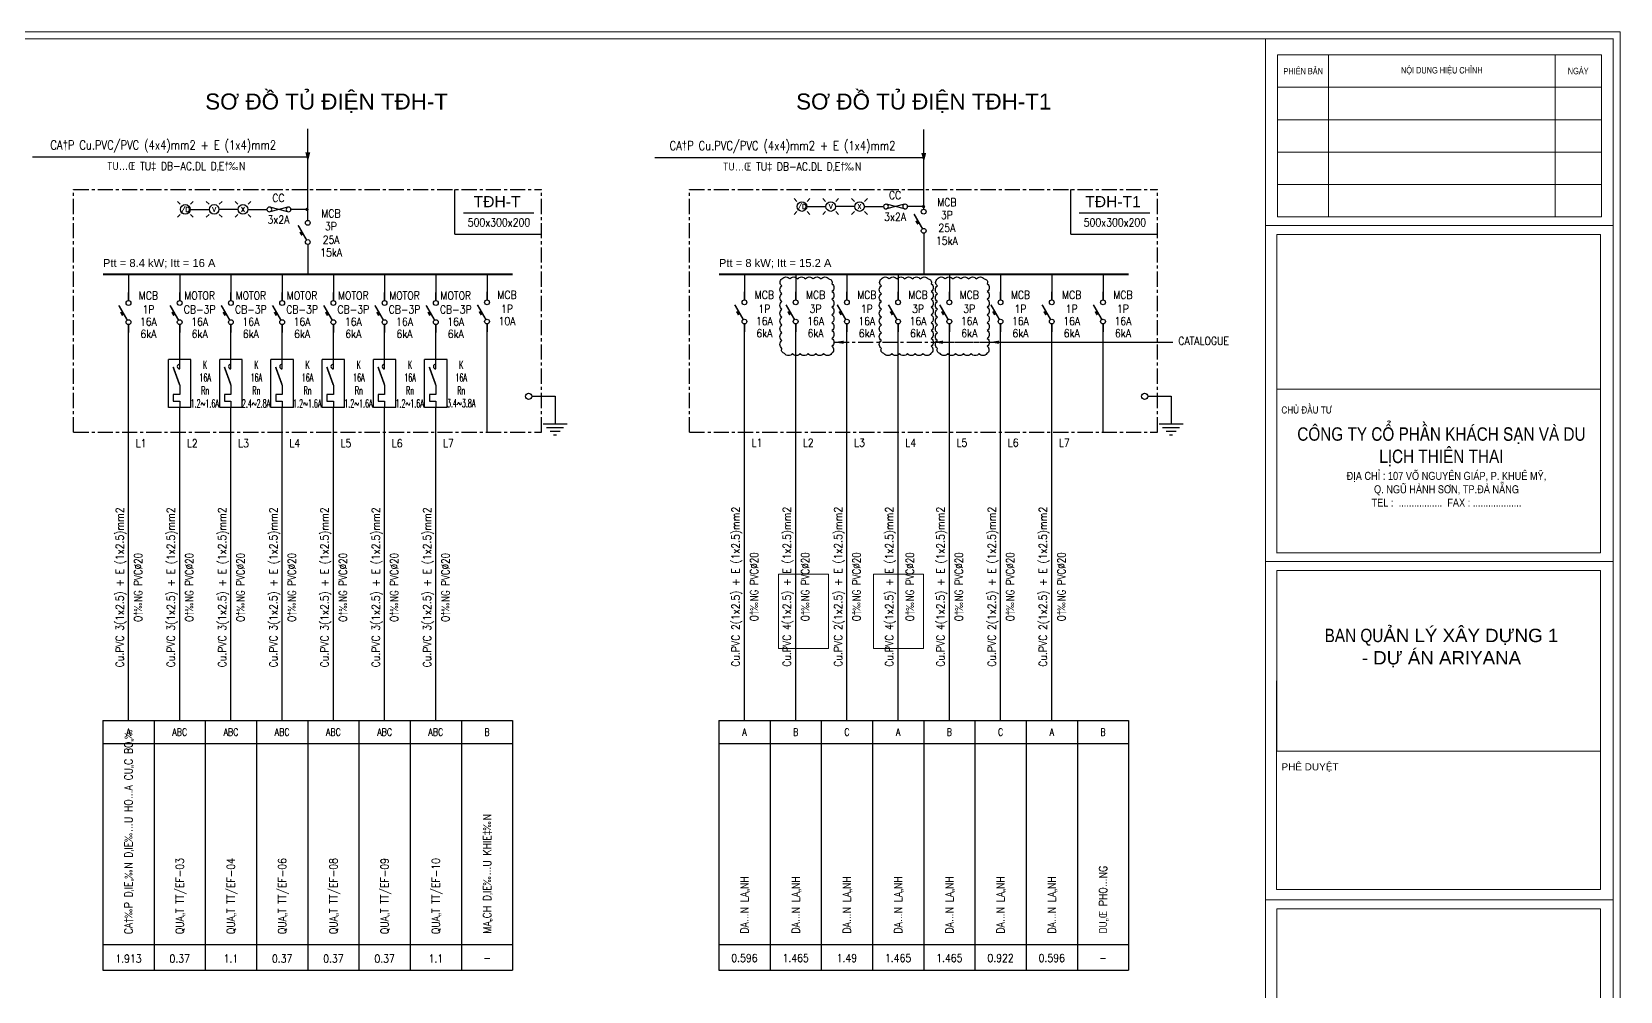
# Model space of a CAD drawing. Header units: millimetres. Extents: x -91525 to 4597779, y -698580 to 576167.
# Drawn here: x -32612 to 32883, y 432543 to 472110 of the extents above; entities that cross this region are included whole.
import ezdxf
from ezdxf.enums import TextEntityAlignment as Align

# ---------------------------------------------------------------- set-up
doc = ezdxf.new("R2010")
doc.units = ezdxf.units.MM
doc.linetypes.add('CENTER', pattern=[2, 1.25, -0.25, 0.25, -0.25])
doc.linetypes.add('HIDDEN', pattern=[0.375, 0.25, -0.125])
doc.layers.get('DEFPOINTS').update_dxf_attribs({"lineweight": 5})
for name, color, linetype in [('0-----Dia-Equi', 2, 'Continuous'), ('0-----Dia-Line', 4, 'Continuous'), ('0-----Dia-Text', 3, 'Continuous'), ('0-CDC-ME2-Equip', 2, 'Continuous'), ('DAY-CS', 4, 'HIDDEN'), ('KHUNG TEN SD3 - Ariyana 2007$0$TEXT', 253, 'Continuous')]:
    doc.layers.add(name, color=color, linetype=linetype)
doc.layers.add('KHUNG TEN SD3 - Ariyana 2007$0$0-CON', color=253, linetype='Continuous', lineweight=0)
doc.styles.add('E-text', font='arial.ttf', dxfattribs={"width": 0.8, "height": 1000})
doc.styles.add('KHUNG TEN SD3 - Ariyana 2007$0$TTILEBLOCK1', font='VHELVEN.TTF')
doc.styles.add('ROMANS', font='romans.shx', dxfattribs={"width": 0.7, "bigfont": 'vns.shx'})
doc.styles.add('ROMANS1', font='ROMANS1.shx', dxfattribs={"width": 0.8})
doc.styles.add('T1', font='', dxfattribs={"height": 200})
doc.styles.get('T1').set_extended_font_data('VNgeometric Light')
doc.dimstyles.new('1-100', dxfattribs={"dimtxt": 200, "dimasz": 100, "dimexe": 100, "dimexo": 30, "dimgap": 50, "dimtad": 1, "dimdec": 0, "dimrnd": 50, "dimzin": 1, "dimdsep": 46, "dimtxsty": 'T1', "dimblk": 'ARCHTICK', "dimcen": 2, "dimdle": 100, "dimclrd": 252, "dimclre": 252, "dimclrt": 1, "dimadec": 0, "dimazin": 0, "dimtfac": 1, "dimtdec": 0, "dimtix": 1, "dimtmove": 2, "dimatfit": 3, "dimfxl": 1, "dimtolj": 1, "dimtzin": 1, "dimarcsym": 0})

# ---------------------------------------------------------------- blocks, each defined once
blk = doc.blocks.new('DI28')
at = {"layer": '0-CDC-ME2-Equip'}
for p, q in [((0, 0), (0, -575)), ((-176.875, -650), (176.875, -650)), ((-103.75, -725), (103.75, -725)), ((-30.625, -800), (30.625, -800))]:
    blk.add_line(p, q, dxfattribs=at)
at = {"layer": '0-CDC-ME2-Equip', "color": 4}
blk.add_line((-250, -575), (250, -575), dxfattribs=at)
blk = doc.blocks.new('DI2')
at = {"layer": '0-CDC-ME2-Equip'}
for p, q in [((0, 1000), (0, 1250)), ((0, 250), (0, 0))]:
    blk.add_line(p, q, dxfattribs=at)
for points, const_width in [([(-37, 390), (-302, 850)], 50), ([(-177, 533), (-239, 641)], 60)]:
    blk.add_lwpolyline(points, dxfattribs=dict(at, const_width=const_width))
for centre in [(0, 925), (0, 325)]:
    blk.add_circle(centre, 75, dxfattribs=at)
blk = doc.blocks.new('DI61')
at = {"color": 7}
for p, q in [((-350, 0), (-350, 1500)), ((350, 1500), (-350, 1500)), ((350, 0), (350, 1500)), ((350, 0), (-350, 0))]:
    blk.add_line(p, q, dxfattribs=at)
for p, q in [((0, 1200), (0, 1500)), ((0, 700), (0, 400)), ((0, 400), (-200, 400)), ((-200, 400), (-200, 200)), ((-200, 200), (0, 200)), ((0, 200), (0, 0))]:
    blk.add_line(p, q)
at = {"const_width": 50}
blk.add_lwpolyline([(0, 700), (-205, 1264)], dxfattribs=at)
blk.add_arc((0, 1275), 75, 90, 270)
blk = doc.blocks.new('di21')
at = {"layer": '0-CDC-ME2-Equip'}
for p, q in [((-281, 73), (281, -73)), ((-281, -73), (281, 73))]:
    blk.add_line(p, q, dxfattribs=at)
for centre in [(-300, 0), (300, 0)]:
    blk.add_circle(centre, 75, dxfattribs=at)
blk = doc.blocks.new('DOT')
at = {"const_width": 50}
blk.add_lwpolyline([(-25, 0, 1), (25, 0, 1)], format="xyb", close=True, dxfattribs=at)
blk = doc.blocks.new('di17')
at = {"color": 7}
for p, q in [((-159, 159), (-247, 247)), ((159, 159), (247, 247)), ((-159, -159), (-247, -247)), ((159, -159), (247, -247))]:
    blk.add_line(p, q, dxfattribs=at)
blk.add_circle((0, 0), 150)
at = {"color": 7, "style": 'ROMANS'}
blk.add_attdef('R', text='', height=150, dxfattribs=at).set_placement((0, 0), align=Align.MIDDLE_CENTER)
blk = doc.blocks.new('KHUNG TEN SD3 - Ariyana 2007')
at = {"layer": 'DEFPOINTS', "color": 1}
blk.add_lwpolyline([(527153.77, 1774368.57), (527559.52, 1774368.57), (527559.52, 1774655.49), (527153.77, 1774655.49)], close=True, dxfattribs=at)
at = {"layer": 'KHUNG TEN SD3 - Ariyana 2007$0$0-CON'}
for p, q in [((527511.8, 1774369.53), (527511.8, 1774654.54)), ((527558.56, 1774654.54), (527558.56, 1774369.53)), ((527511.8, 1774653.32), (527511.8, 1774369.53)), ((527511.8, 1774369.53), (527511.8, 1774653.32)), ((527513.44, 1774652.39), (527513.44, 1774630.6)), ((527513.44, 1774652.39), (527556.98, 1774652.39)), ((527520.3, 1774652.39), (527520.3, 1774630.6)), ((527550.75, 1774652.39), (527550.75, 1774630.6)), ((527556.98, 1774652.39), (527556.98, 1774630.6)), ((527513.44, 1774648.03), (527556.98, 1774648.03)), ((527513.44, 1774643.67), (527556.98, 1774643.67)), ((527513.44, 1774639.32), (527556.98, 1774639.32)), ((527513.44, 1774634.96), (527556.98, 1774634.96)), ((527513.44, 1774630.6), (527556.98, 1774630.6)), ((527513.44, 1774630.6), (527556.98, 1774630.6)), ((527511.92, 1774629.43), (527558.6, 1774629.43)), ((527513.32, 1774613.39), (527513.32, 1774585.42)), ((527556.85, 1774585.42), (527556.85, 1774613.39)), ((527513.31, 1774585.42), (527556.85, 1774585.42)), ((527511.8, 1774584.24), (527558.47, 1774584.24)), ((527513.31, 1774568.2), (527513.31, 1774555.66)), ((527513.31, 1774568.2), (527513.31, 1774540.13)), ((527556.85, 1774568.2), (527556.85, 1774540.13)), ((527511.8, 1774538.74), (527558.47, 1774538.74)), ((527513.31, 1774540.13), (527556.85, 1774540.13))]:
    blk.add_line(p, q, dxfattribs=at)
at = {"layer": 'KHUNG TEN SD3 - Ariyana 2007$0$0-CON', "const_width": 0.12}
blk.add_lwpolyline([(527162.72, 1774654.54), (527558.56, 1774654.54), (527558.56, 1774369.53), (527162.72, 1774369.53)], close=True, dxfattribs=at)
at = {"layer": 'KHUNG TEN SD3 - Ariyana 2007$0$0-CON'}
for points in [[(527513.32, 1774628.23), (527556.85, 1774628.23), (527556.85, 1774607.41), (527513.32, 1774607.41)], [(527513.32, 1774583.04), (527556.85, 1774583.04), (527556.85, 1774558.72), (527513.32, 1774558.72)], [(527513.32, 1774537.54), (527556.85, 1774537.54), (527556.85, 1774523.6), (527513.32, 1774523.6)]]:
    blk.add_lwpolyline(points, close=True, dxfattribs=at)
at = {"layer": 'KHUNG TEN SD3 - Ariyana 2007$0$TEXT', "linetype": 'Continuous', "style": 'KHUNG TEN SD3 - Ariyana 2007$0$TTILEBLOCK1'}
for s, insert, char_height, width, attachment_point in [('{\\fVNI-Helve-Condense|b0|i0|c0|p2;PHIEÂN BAÛN}', (527516.88, 1774650.2), 0.8637, 31.094, 5), ('{\\fVNI-Helve-Condense|b0|i0|c0|p2;NOÄI DUNG HIEÄU CHÆNH}', (527535.52, 1774650.21), 0.8637, 31.094, 5), ('{\\fVNI-Helve-Condense|b0|i0|c0|p2;NGAØY}', (527553.86, 1774650.21), 0.8637, 31.094, 5), ('{\\fVNI-Helve-Condense|b0|i0|c0|p2;CHUÛ ÑAÀU TÖ}', (527513.95, 1774605.11), 0.9596, 34.962, 1), ('{\\fVNI-Helve-Condense|b0|i0|c0|p2;COÂNG TY COÅ PHAÀN KHAÙCH SAÏN VAØ DU LÒCH THIEÂN THAI}', (527535.47, 1774602.29), 1.7993, 38.8069, 2), ('{\\fVNI-Helve-Condense|b0|i0|c0|p2;ÑÒA CHÆ : 107 VOÕ NGUYEÂN GIAÙP, P. KHUEÂ MYÕ, \\PQ. NGUÕ HAØNH SÔN, TP.ÑAØ NAÜNG\\PTEL :  .................  FAX : ...................}', (527536.15, 1774596.3), 1.0796, 56.5282, 2), ('{\\fVNI-Helve-Condense|b0|i0|c0|p2;BAN QU\\fArial|b0|i0|c0|p34;ẢN LÝ XÂY DỰNG 1\\P- DỰ ÁN ARIYANA}', (527535.47, 1774575.2), 1.7993, 38.8069, 2), ('PHEÂ DUYEÄT', (527513.96, 1774557.11), 0.9596, 34.962, 1)]:
    blk.add_mtext(s, dxfattribs=dict(at, insert=insert, char_height=char_height, width=width, attachment_point=attachment_point))
blk = doc.blocks.new('_ArchTick')
at = {"color": 0, "linetype": 'ByBlock', "const_width": 0.15}
blk.add_lwpolyline([(-0.5, -0.5), (0.5, 0.5)], dxfattribs=at)

msp = doc.modelspace()

# ---------------------------------------------------------------- linework, layer by layer
at = {"color": 1, "linetype": 'CENTER', "ltscale": 500}
for p, q in [((-30889, 455593, 0), (-30890, 465606, 0)), ((-30890, 465606, 0), (-11596, 465606, 0)), ((-11596, 455593, 0), (-11596, 465606, 0)), ((-5493, 455593), (-5493, 465606, 0)), ((-5493, 465606, 0), (13800, 465606, 0)), ((13801, 455593, 0), (13800, 465606, 0)), ((-30889, 455593, 0), (-11596, 455593, 0)), ((-5493, 455593), (13801, 455593, 0))]:
    msp.add_line(p, q, dxfattribs=at)
at = {"color": 1, "linetype": 'Continuous'}
for p, q in [((-15171, 463758, 0), (-15171, 465606, 0)), ((10225, 463757, 0), (10225, 465605, 0)), ((-14817, 464648, 0), (-11904, 464648, 0)), ((10580, 464647, 0), (13493, 464647, 0)), ((-15171, 463758, 0), (-11596, 463758, 0)), ((10225, 463757, 0), (13800, 463757, 0))]:
    msp.add_line(p, q, dxfattribs=at)
at = {"color": 2, "linetype": 'Continuous'}
for p, q in [((-29680, 443713, 0), (-12784, 443713, 0)), ((-29680, 443713, 0), (-29680, 433417, 0)), ((-27568, 443713, 0), (-12784, 443713, 0)), ((-12784, 443713, 0), (-12784, 433417, 0)), ((-4283, 443713, 0), (12613, 443713, 0)), ((-4283, 443713, 0), (-4283, 433417, 0)), ((-2171, 443713, 0), (12613, 443713, 0)), ((12613, 443713, 0), (12613, 433417, 0)), ((-29680, 433417, 0), (-12784, 433417, 0)), ((-27568, 433417, 0), (-12784, 433417, 0)), ((-4283, 433417, 0), (12613, 433417, 0)), ((-2171, 433417, 0), (12613, 433417, 0))]:
    msp.add_line(p, q, dxfattribs=at)
at = {"linetype": 'Continuous'}
for p, q in [((-27568, 443713, 0), (-27568, 433417, 0)), ((-25456, 443713, 0), (-25456, 433417, 0)), ((-25456, 443713, 0), (-25456, 433417, 0)), ((-25456, 443713, 0), (-25456, 433417, 0)), ((-23344, 443713, 0), (-23344, 433417, 0)), ((-21232, 443713, 0), (-21232, 433417, 0)), ((-19120, 443713, 0), (-19120, 433417, 0)), ((-17008, 443713, 0), (-17008, 433417, 0)), ((-14896, 443713, 0), (-14896, 433417, 0)), ((-14896, 443713, 0), (-14896, 433417, 0)), ((-2171, 443713, 0), (-2171, 433417, 0)), ((-59, 443713, 0), (-59, 433417, 0)), ((2053, 443713, 0), (2053, 433417, 0)), ((4165, 443713, 0), (4165, 433417, 0)), ((6277, 443713, 0), (6277, 433417, 0)), ((8389, 443713, 0), (8389, 433417, 0)), ((10501, 443713, 0), (10501, 433417, 0)), ((10501, 443713, 0), (10501, 433417, 0)), ((10501, 443713, 0), (10501, 433417, 0)), ((12613, 443713, 0), (12613, 433417, 0)), ((-29680, 442753, 0), (-12784, 442753, 0)), ((-27760, 442753, 0), (-12784, 442753, 0)), ((-4283, 442753, 0), (12613, 442753, 0)), ((-2363, 442753, 0), (12613, 442753, 0)), ((-29680, 434473, 0), (-12784, 434473, 0)), ((-27568, 434473, 0), (-12784, 434473, 0)), ((-4283, 434473, 0), (12613, 434473, 0)), ((-2171, 434473, 0), (12613, 434473, 0))]:
    msp.add_line(p, q, dxfattribs=at)
at = {"layer": '0-----Dia-Equi', "color": 7}
for p, q in [((-26082, 464784), (-25290, 464784)), ((-24102, 464784), (-24894, 464784)), ((-23706, 464784), (-22914, 464784)), ((-21264, 464784), (-21924, 464784)), ((-659, 464902), (133, 464902)), ((1321, 464902), (529, 464902)), ((1717, 464902), (2509, 464902)), ((4159, 464902), (3499, 464902))]:
    msp.add_line(p, q, dxfattribs=at)
at = {"layer": '0-----Dia-Equi'}
for p, q in [((-11992, 457076, 0), (-11035, 457076, 0)), ((13405, 457076, 0), (14362, 457076, 0))]:
    msp.add_line(p, q, dxfattribs=at)
at = {"layer": '0-----Dia-Equi', "elevation": 0}
for points in [[(-21231, 466738, 0, 198, 0), (-21231, 467134, 198, 198, 0)], [(4166, 466717, 0, 198, 0), (4166, 467113, 198, 198, 0)]]:
    msp.add_lwpolyline(points, format="xyseb", dxfattribs=at)
at = {"layer": '0-----Dia-Equi'}
for centre in [(-12124, 457076, 0), (13273, 457076, 0)]:
    msp.add_circle(centre, 132, dxfattribs=at)
at = {"layer": '0-----Dia-Line', "linetype": 'Continuous'}
for p, q in [((-21232, 464329, 0), (-21231, 468104, 0)), ((4165, 464790, 0), (4166, 468078, 0)), ((-28624, 462087, 0), (-28624, 461024, 0)), ((-26512, 462087, 0), (-26512, 461024, 0)), ((-24400, 462087, 0), (-24400, 461024, 0)), ((-22288, 462087, 0), (-22288, 461024, 0)), ((-20176, 462087, 0), (-20176, 461024, 0)), ((-18064, 462087, 0), (-18064, 461024, 0)), ((-15952, 462087, 0), (-15952, 461024, 0)), ((-13840, 462113, 0), (-13840, 461050, 0)), ((-3227, 462113, 0), (-3227, 461050, 0)), ((-1115, 462113, 0), (-1115, 461050, 0)), ((997, 462113, 0), (997, 461050, 0)), ((3109, 462113, 0), (3109, 461050, 0)), ((5221, 462113, 0), (5221, 461050, 0)), ((7333, 462113, 0), (7333, 461050, 0)), ((9445, 462113, 0), (9445, 461050, 0)), ((11557, 462113, 0), (11557, 461050, 0)), ((-28624, 455567, 0), (-28624, 460034, 0)), ((-26512, 458599, 0), (-26512, 460034, 0)), ((-24400, 458599, 0), (-24400, 460034, 0)), ((-22288, 458599, 0), (-22288, 460034, 0)), ((-20176, 458599, 0), (-20176, 460034, 0)), ((-18064, 458599, 0), (-18064, 460034, 0)), ((-15952, 458599, 0), (-15952, 460034, 0)), ((-13840, 455593, 0), (-13840, 460060, 0)), ((-3227, 455593), (-3227, 460060, 0)), ((-1115, 455593), (-1115, 460060, 0)), ((997, 455593), (997, 460060, 0)), ((3109, 455593), (3109, 460060, 0)), ((5221, 455593), (5221, 460060, 0)), ((7333, 455593), (7333, 460060, 0)), ((9445, 455593), (9445, 460060, 0)), ((11557, 455593), (11557, 460060, 0)), ((-26512, 455567, 0), (-26512, 456619, 0)), ((-24400, 455567, 0), (-24400, 456619, 0)), ((-22288, 455567, 0), (-22288, 456619, 0)), ((-20176, 455567, 0), (-20176, 456619, 0)), ((-18064, 455567, 0), (-18064, 456619, 0)), ((-15952, 455567, 0), (-15952, 456619, 0)), ((-28624, 443687, 0), (-28624, 455567, 0)), ((-26512, 443687, 0), (-26512, 455567, 0)), ((-24400, 443687, 0), (-24400, 455567, 0)), ((-22288, 443687, 0), (-22288, 455567, 0)), ((-20176, 443687, 0), (-20176, 455567, 0)), ((-18064, 443687, 0), (-18064, 455567, 0)), ((-15952, 443687, 0), (-15952, 455567, 0)), ((-3227, 443713, 0), (-3227, 455593)), ((-1115, 443713, 0), (-1115, 455593)), ((997, 443713, 0), (997, 455593)), ((3109, 443713, 0), (3109, 455593)), ((5221, 443713, 0), (5221, 455593)), ((7333, 443713, 0), (7333, 455593)), ((9445, 443713, 0), (9445, 455593))]:
    msp.add_line(p, q, dxfattribs=at)
at = {"layer": '0-----Dia-Line'}
msp.add_line((4165, 463800, 0), (4165, 462113, 0), dxfattribs=at)
at = {"layer": '0-----Dia-Line', "linetype": 'Continuous', "elevation": 0}
msp.add_lwpolyline([(-21232, 463313), (-21232, 462113)], dxfattribs=at)
at = {"layer": '0-----Dia-Line', "const_width": 82.5, "elevation": 0}
for points in [[(-29680, 462113), (-12784, 462113)], [(-4283, 462113), (12613, 462113)]]:
    msp.add_lwpolyline(points, dxfattribs=at)
at = {"layer": '0-----Dia-Text', "color": 7, "linetype": 'Continuous'}
for p, q in [((-32587, 466946, 0), (-21230, 466946, 0)), ((-6917, 466925, 0), (4166, 466925, 0))]:
    msp.add_line(p, q, dxfattribs=at)
at = {"layer": '0-----Dia-Text', "linetype": 'Continuous'}
for points in [[(-1679, 461916, -0.520567), (-1357, 461916, -0.520567), (-1035, 461916, -0.520567), (-713, 461916, -0.520567), (-392, 461916, -0.520567), (-70, 461916, -0.520567), (252, 461916, -0.520567), (378, 461720, -0.520567), (378, 461398, -0.520567), (378, 461076, -0.520567), (378, 460754, -0.520567), (378, 460433, -0.520567), (378, 460111, -0.520567), (378, 459789, -0.520567), (378, 459467, -0.520567), (378, 459145, -0.520567), (360, 458841, -0.520567), (38, 458841, -0.520567), (-284, 458841, -0.520567), (-605, 458841, -0.520567), (-927, 458841, -0.520567), (-1249, 458841, -0.520567), (-1571, 458841, -0.520567), (-1679, 459055, -0.520567), (-1679, 459377, -0.520567), (-1679, 459699, -0.520567), (-1679, 460021, -0.520567), (-1679, 460342, -0.520567), (-1679, 460664, -0.520567), (-1679, 460986, -0.520567), (-1679, 461308, -0.520567), (-1679, 461630, -0.520567)], [(2418, 461916, -0.520567), (2740, 461916, -0.520567), (3061, 461916, -0.520567), (3383, 461916, -0.520567), (3705, 461916, -0.520567), (4027, 461916, -0.520567), (4349, 461916, -0.520567), (4475, 461720, -0.520567), (4475, 461398, -0.520567), (4475, 461076, -0.520567), (4475, 460754, -0.520567), (4475, 460433, -0.520567), (4475, 460111, -0.520567), (4475, 459789, -0.520567), (4475, 459467, -0.520567), (4475, 459145, -0.520567), (4457, 458841, -0.520567), (4135, 458841, -0.520567), (3813, 458841, -0.520567), (3491, 458841, -0.520567), (3169, 458841, -0.520567), (2848, 458841, -0.520567), (2526, 458841, -0.520567), (2418, 459055, -0.520567), (2418, 459377, -0.520567), (2418, 459699, -0.520567), (2418, 460021, -0.520567), (2418, 460342, -0.520567), (2418, 460664, -0.520567), (2418, 460986, -0.520567), (2418, 461308, -0.520567), (2418, 461630, -0.520567)]]:
    msp.add_lwpolyline(points, format="xyb", close=True, dxfattribs=at)
at = {"layer": '0-----Dia-Text', "linetype": 'Continuous', "elevation": 0}
msp.add_lwpolyline([(4730, 461916, -0.520567), (5051, 461916, -0.520567), (5373, 461916, -0.520567), (5695, 461916, -0.520567), (6017, 461916, -0.520567), (6338, 461916, -0.520567), (6660, 461916, -0.520567), (6786, 461720, -0.520567), (6786, 461398, -0.520567), (6786, 461076, -0.520567), (6786, 460754, -0.520567), (6786, 460433, -0.520567), (6786, 460111, -0.520567), (6786, 459789, -0.520567), (6786, 459467, -0.520567), (6786, 459145, -0.520567), (6768, 458841, -0.520567), (6446, 458841, -0.520567), (6125, 458841, -0.520567), (5803, 458841, -0.520567), (5481, 458841, -0.520567), (5159, 458841, -0.520567), (4838, 458841, -0.520567), (4730, 459055, -0.520567), (4730, 459377, -0.520567), (4730, 459699, -0.520567), (4730, 460021, -0.520567), (4730, 460342, -0.520567), (4730, 460664, -0.520567), (4730, 460986, -0.520567), (4730, 461308, -0.520567), (4730, 461630, -0.520567)], format="xyb", close=True, dxfattribs=at)
at = {"layer": 'DEFPOINTS', "color": 7, "ltscale": 20, "elevation": 0}
for points in [[(-1817, 449745), (239, 449745), (239, 446671), (-1817, 446671)], [(2100, 449745), (4157, 449745), (4157, 446671), (2100, 446671)]]:
    msp.add_lwpolyline(points, close=True, dxfattribs=at)

# ---------------------------------------------------------------- block references
at = {"layer": '0-----Dia-Equi', "xscale": 1.320000000006985, "yscale": 1.320000000006985, "zscale": 1.320000000006985}
for p, values in [((-26280, 464784), {'R': '/D'}), ((-25092, 464784), {'R': 'V'}), ((-23904, 464784), {'R': 'X'}), ((-857, 464902), {'R': '/D'}), ((331, 464902), {'R': 'V'}), ((1519, 464902), {'R': 'X'})]:
    msp.add_blockref('di17', p, dxfattribs=at).add_auto_attribs(values)
at = {"layer": '0-----Dia-Equi'}
for name, p, xscale, yscale, zscale in [('DI2', (4165, 463470, 0), 1.320000000006985, 1.320000000006985, 1.320000000006985), ('di21', (-22419, 464784), -1.320000000006985, 1.319999999948777, 1.32), ('DI2', (-21232, 463009, 0), 1.320000000006985, 1.320000000006985, 1.320000000006985), ('DOT', (-21264, 464784), -1.320000000006985, 1.319999999948777, 1.32), ('di21', (3004, 464902), -1.320000000006985, 1.319999999948777, 1.32), ('DOT', (4159, 464902), -1.320000000006985, 1.319999999948777, 1.32), ('DI61', (-26512, 456619, 0), 1.320000000006985, 1.320000000006985, 1.320000000006985), ('DI61', (-24400, 456619, 0), 1.320000000006985, 1.320000000006985, 1.320000000006985), ('DI61', (-22288, 456619, 0), 1.320000000006985, 1.320000000006985, 1.320000000006985), ('DI61', (-20176, 456619, 0), 1.320000000006985, 1.320000000006985, 1.320000000006985), ('DI61', (-18064, 456619, 0), 1.320000000006985, 1.320000000006985, 1.320000000006985), ('DI61', (-15952, 456619, 0), 1.320000000006985, 1.320000000006985, 1.320000000006985), ('DI28', (-11035, 457076, 0), 1.979999999981374, 1.979999999981374, 1.979999999981374), ('DI28', (14362, 457076, 0), 1.979999999981374, 1.979999999981374, 1.979999999981374)]:
    msp.add_blockref(name, p, dxfattribs=dict(at, xscale=xscale, yscale=yscale, zscale=zscale))
at = {"layer": '0-----Dia-Equi', "linetype": 'Continuous', "xscale": 1.320000000006985, "yscale": 1.320000000006985, "zscale": 1.320000000006985}
for p in [(-28624, 459704, 0), (-26512, 459704, 0), (-24400, 459704, 0), (-22288, 459704, 0), (-20176, 459704, 0), (-18064, 459704, 0), (-15952, 459704, 0), (-13840, 459730, 0), (-3227, 459730, 0), (-1115, 459730, 0), (997, 459730, 0), (3109, 459730, 0), (5221, 459730, 0), (7333, 459730, 0), (9445, 459730, 0), (11557, 459730, 0)]:
    msp.add_blockref('DI2', p, dxfattribs=at)
at = {"layer": 'DAY-CS', "color": 2, "ltscale": 5, "xscale": 306.614037341089, "yscale": 306.614037341089, "zscale": 306.614037341089}
msp.add_blockref('KHUNG TEN SD3 - Ariyana 2007', (-161724270, -543662176), dxfattribs=at)

# ---------------------------------------------------------------- texts
at = {"layer": '0-----Dia-Text', "color": 6, "style": 'E-text'}
for s, height, p in [('SƠ ĐỒ TỦ ĐIỆN TĐH-T', 660, (-20455, 468904, 0)), ('SƠ ĐỒ TỦ ĐIỆN TĐH-T1', 660, (4165, 468904, 0)), ('TĐH-T', 462, (-13426, 464873, 0)), ('TĐH-T1', 462, (11971, 464873, 0))]:
    msp.add_text(s, height=height, dxfattribs=at).set_placement(p, align=Align.CENTER)
at = {"layer": '0-----Dia-Text', "linetype": 'Continuous'}
for s, height, style, width, p in [('CA†P Cu.PVC/PVC (4x4)mm2 + E (1x4)mm2', 375, 'ROMANS1', 0.8, (-27190, 467250, 0)), ('CA†P Cu.PVC/PVC (4x4)mm2 + E (1x4)mm2', 375, 'ROMANS1', 0.8, (-1656, 467229, 0)), ('500x300x200', 330, 'ROMANS', 0.85, (-13348, 464081, 0)), ('500x300x200', 330, 'ROMANS', 0.85, (12048, 464081, 0)), ('MCB', 330, 'ROMANS1', 0.85, (-27801, 461068, 0)), ('MOTOR', 330, 'ROMANS1', 0.85, (-25689, 461068, 0)), ('MOTOR', 330, 'ROMANS1', 0.85, (-23577, 461068, 0)), ('MOTOR', 330, 'ROMANS1', 0.85, (-21465, 461068, 0)), ('MOTOR', 330, 'ROMANS1', 0.85, (-19353, 461068, 0)), ('MOTOR', 330, 'ROMANS1', 0.85, (-17241, 461068, 0)), ('MOTOR', 330, 'ROMANS1', 0.85, (-15129, 461068, 0)), ('MCB', 330, 'ROMANS1', 0.85, (-13017, 461094, 0)), ('MCB', 330, 'ROMANS1', 0.85, (-2405, 461094, 0)), ('MCB', 330, 'ROMANS1', 0.85, (-293, 461094, 0)), ('MCB', 330, 'ROMANS1', 0.85, (1819, 461094, 0)), ('MCB', 330, 'ROMANS1', 0.85, (3931, 461094, 0)), ('MCB', 330, 'ROMANS1', 0.85, (6043, 461094, 0)), ('MCB', 330, 'ROMANS1', 0.85, (8155, 461094, 0)), ('MCB', 330, 'ROMANS1', 0.85, (10267, 461094, 0)), ('MCB', 330, 'ROMANS1', 0.85, (12379, 461094, 0)), ('1P', 330, 'ROMANS1', 0.85, (-27801, 460494, 0)), ('CB-3P', 330, 'ROMANS1', 0.85, (-25689, 460494, 0)), ('CB-3P', 330, 'ROMANS1', 0.85, (-23577, 460494, 0)), ('CB-3P', 330, 'ROMANS1', 0.85, (-21465, 460494, 0)), ('CB-3P', 330, 'ROMANS1', 0.85, (-19353, 460494, 0)), ('CB-3P', 330, 'ROMANS1', 0.85, (-17241, 460494, 0)), ('CB-3P', 330, 'ROMANS1', 0.85, (-15129, 460494, 0)), ('1P', 330, 'ROMANS1', 0.85, (-13017, 460520, 0)), ('1P', 330, 'ROMANS1', 0.85, (-2405, 460520, 0)), ('3P', 330, 'ROMANS1', 0.85, (-293, 460520, 0)), ('1P', 330, 'ROMANS1', 0.85, (1819, 460520, 0)), ('3P', 330, 'ROMANS1', 0.85, (3931, 460520, 0)), ('3P', 330, 'ROMANS1', 0.85, (6043, 460520, 0)), ('1P', 330, 'ROMANS1', 0.85, (8155, 460520, 0)), ('1P', 330, 'ROMANS1', 0.85, (10267, 460520, 0)), ('1P', 330, 'ROMANS1', 0.85, (12379, 460520, 0)), ('6kA', 330, 'ROMANS1', 0.85, (-27801, 459485, 0)), ('16A', 330, 'ROMANS1', 0.85, (-27801, 459989, 0)), ('6kA', 330, 'ROMANS1', 0.85, (-25689, 459485, 0)), ('16A', 330, 'ROMANS1', 0.85, (-25689, 459989, 0)), ('6kA', 330, 'ROMANS1', 0.85, (-23577, 459485, 0)), ('16A', 330, 'ROMANS1', 0.85, (-23577, 459989, 0)), ('6kA', 330, 'ROMANS1', 0.85, (-21465, 459485, 0)), ('16A', 330, 'ROMANS1', 0.85, (-21465, 459989, 0)), ('6kA', 330, 'ROMANS1', 0.85, (-19353, 459485, 0)), ('16A', 330, 'ROMANS1', 0.85, (-19353, 459989, 0)), ('6kA', 330, 'ROMANS1', 0.85, (-17241, 459485, 0)), ('16A', 330, 'ROMANS1', 0.85, (-17241, 459989, 0)), ('6kA', 330, 'ROMANS1', 0.85, (-15129, 459485, 0)), ('16A', 330, 'ROMANS1', 0.85, (-15129, 459989, 0)), ('10A', 330, 'ROMANS1', 0.85, (-13017, 460015, 0)), ('6kA', 330, 'ROMANS1', 0.85, (-2405, 459511, 0)), ('16A', 330, 'ROMANS1', 0.85, (-2405, 460015, 0)), ('6kA', 330, 'ROMANS1', 0.85, (-293, 459511, 0)), ('16A', 330, 'ROMANS1', 0.85, (-293, 460015, 0)), ('6kA', 330, 'ROMANS1', 0.85, (1819, 459511, 0)), ('16A', 330, 'ROMANS1', 0.85, (1819, 460015, 0)), ('6kA', 330, 'ROMANS1', 0.85, (3931, 459511, 0)), ('16A', 330, 'ROMANS1', 0.85, (3931, 460015, 0)), ('6kA', 330, 'ROMANS1', 0.85, (6043, 459511, 0)), ('16A', 330, 'ROMANS1', 0.85, (6043, 460015, 0)), ('6kA', 330, 'ROMANS1', 0.85, (8155, 459511, 0)), ('16A', 330, 'ROMANS1', 0.85, (8155, 460015, 0)), ('6kA', 330, 'ROMANS1', 0.85, (10267, 459511, 0)), ('16A', 330, 'ROMANS1', 0.85, (10267, 460015, 0)), ('6kA', 330, 'ROMANS1', 0.85, (12379, 459511, 0)), ('16A', 330, 'ROMANS1', 0.85, (12379, 460015, 0)), ('K', 330, 'ROMANS1', 0.5, (-25463, 458211, 0)), ('K', 330, 'ROMANS1', 0.5, (-23351, 458211, 0)), ('K', 330, 'ROMANS1', 0.5, (-21239, 458211, 0)), ('K', 330, 'ROMANS1', 0.5, (-19127, 458211, 0)), ('K', 330, 'ROMANS1', 0.5, (-17015, 458211, 0)), ('K', 330, 'ROMANS1', 0.5, (-14903, 458211, 0)), ('16A', 330, 'ROMANS1', 0.5, (-25463, 457683, 0)), ('16A', 330, 'ROMANS1', 0.5, (-23351, 457683, 0)), ('16A', 330, 'ROMANS1', 0.5, (-21239, 457683, 0)), ('16A', 330, 'ROMANS1', 0.5, (-19127, 457683, 0)), ('16A', 330, 'ROMANS1', 0.5, (-17015, 457683, 0)), ('16A', 330, 'ROMANS1', 0.5, (-14903, 457683, 0)), ('Rn', 330, 'ROMANS1', 0.5, (-25463, 457155, 0)), ('Rn', 330, 'ROMANS1', 0.5, (-23351, 457155, 0)), ('Rn', 330, 'ROMANS1', 0.5, (-21239, 457155, 0)), ('Rn', 330, 'ROMANS1', 0.5, (-19127, 457155, 0)), ('Rn', 330, 'ROMANS1', 0.5, (-17015, 457155, 0)), ('Rn', 330, 'ROMANS1', 0.5, (-14903, 457155, 0)), ('2.4~2.8A', 330, 'ROMANS1', 0.5, (-23364, 456619, 0)), ('1.2~1.6A', 330, 'ROMANS1', 0.5, (-21252, 456619, 0)), ('1.2~1.6A', 330, 'ROMANS1', 0.5, (-19140, 456619, 0)), ('1.2~1.6A', 330, 'ROMANS1', 0.5, (-17028, 456619, 0)), ('3.4~3.8A', 330, 'ROMANS1', 0.5, (-14903, 456627, 0)), ('A', 300, 'ROMANS1', 0.8, (-28624, 443081, 0)), ('ABC', 300, 'ROMANS1', 0.8, (-26512, 443081, 0)), ('ABC', 300, 'ROMANS1', 0.8, (-24400, 443081, 0)), ('ABC', 300, 'ROMANS1', 0.8, (-22288, 443081, 0)), ('ABC', 300, 'ROMANS1', 0.8, (-20176, 443081, 0)), ('ABC', 300, 'ROMANS1', 0.8, (-18064, 443081, 0)), ('ABC', 300, 'ROMANS1', 0.8, (-15952, 443081, 0)), ('B', 300, 'ROMANS1', 0.8, (-13840, 443081, 0)), ('A', 300, 'ROMANS1', 0.8, (-3227, 443081, 0)), ('B', 300, 'ROMANS1', 0.8, (-1115, 443081, 0)), ('C', 300, 'ROMANS1', 0.8, (997, 443081, 0)), ('A', 300, 'ROMANS1', 0.8, (3109, 443081, 0)), ('B', 300, 'ROMANS1', 0.8, (5221, 443081, 0)), ('C', 300, 'ROMANS1', 0.8, (7333, 443081, 0)), ('A', 300, 'ROMANS1', 0.8, (9445, 443081, 0)), ('B', 300, 'ROMANS1', 0.8, (11557, 443081, 0)), ('1.913', 330, 'ROMANS1', 0.85, (-28624, 433721, 0)), ('1.1', 330, 'ROMANS1', 0.85, (-24400, 433721, 0)), ('0.37', 330, 'ROMANS1', 0.85, (-22288, 433721, 0)), ('0.37', 330, 'ROMANS1', 0.85, (-20176, 433721, 0)), ('0.37', 330, 'ROMANS1', 0.85, (-18064, 433721, 0)), ('1.1', 330, 'ROMANS1', 0.85, (-15952, 433721, 0)), ('-', 330, 'ROMANS1', 0.85, (-13840, 433747, 0)), ('0.596', 330, 'ROMANS1', 0.85, (-3227, 433747, 0)), ('1.465', 330, 'ROMANS1', 0.85, (-1115, 433747, 0)), ('1.49', 330, 'ROMANS1', 0.85, (997, 433747, 0)), ('1.465', 330, 'ROMANS1', 0.85, (3109, 433747, 0)), ('1.465', 330, 'ROMANS1', 0.85, (5221, 433747, 0)), ('0.922', 330, 'ROMANS1', 0.85, (7333, 433747, 0)), ('0.596', 330, 'ROMANS1', 0.85, (9445, 433747, 0)), ('-', 330, 'ROMANS1', 0.85, (11557, 433747, 0))]:
    msp.add_text(s, height=height, dxfattribs=dict(at, style=style, width=width)).set_placement(p, align=Align.CENTER)
at = {"layer": '0-----Dia-Text', "style": 'ROMANS1', "width": 0.85}
for s, p in [('TU…Œ TU‡ DB-AC.DL D‚E†‰N', (-26657, 466550, 0)), ('TU…Œ TU‡ DB-AC.DL D‚E†‰N', (-1261, 466529, 0)), ('CC', (-22441, 465255)), ('CC', (2983, 465372)), ('MCB', (5120, 465078, 0)), ('3x2A', (-22441, 464363)), ('MCB', (-20277, 464617, 0)), ('3x2A', (2983, 464480)), ('3P', (5120, 464550, 0)), ('25A', (-20267, 463535, 0)), ('3P', (-20277, 464089, 0)), ('25A', (5120, 464022, 0)), ('15kA', (-20267, 463007, 0)), ('15kA', (5120, 463494, 0)), ('CATALOGUE', (15706, 459362, 0))]:
    msp.add_text(s, height=330, dxfattribs=at).set_placement(p, align=Align.MIDDLE)
at = {"layer": '0-----Dia-Text', "color": 6, "style": 'E-text'}
for s, p in [('Ptt = 8.4 kW; Itt = 16 A', (-29676, 462409, 0)), ('Ptt = 8 kW; Itt = 15.2 A', (-4279, 462409))]:
    msp.add_text(s, height=330, dxfattribs=at).set_placement(p)
at = {"layer": '0-----Dia-Text', "color": 2, "linetype": 'Continuous', "style": 'ROMANS1'}
for s, width, p in [('1.2~1.6A', 0.5, (-25476, 456619, 0)), ('0.37', 0.85, (-26512, 433721, 0))]:
    msp.add_text(s, height=330, dxfattribs=dict(at, width=width)).set_placement(p, align=Align.CENTER)
at = {"layer": '0-----Dia-Text', "linetype": 'Continuous', "style": 'ROMANS', "width": 0.85}
for s, p in [('L1', (-28327, 454973, 0)), ('L2', (-26215, 454973, 0)), ('L3', (-24103, 454973, 0)), ('L4', (-21991, 454973, 0)), ('L5', (-19879, 454973, 0)), ('L6', (-17767, 454973, 0)), ('L7', (-15655, 454973, 0)), ('L1', (-2930, 454999)), ('L2', (-818, 454999)), ('L3', (1294, 454999)), ('L4', (3406, 454999)), ('L5', (5518, 454999)), ('L6', (7630, 454999)), ('L7', (9742, 454999))]:
    msp.add_text(s, height=330, dxfattribs=at).set_placement(p)
at = {"layer": '0-----Dia-Text', "linetype": 'Continuous'}
for s, style, width, p in [('Cu.PVC 3(1x2.5) + E (1x2.5)mm2', 'ROMANS', 0.85, (-28822, 449197, 0)), ('Cu.PVC 3(1x2.5) + E (1x2.5)mm2', 'ROMANS', 0.85, (-26710, 449197, 0)), ('Cu.PVC 3(1x2.5) + E (1x2.5)mm2', 'ROMANS', 0.85, (-24598, 449197, 0)), ('Cu.PVC 3(1x2.5) + E (1x2.5)mm2', 'ROMANS', 0.85, (-22486, 449197, 0)), ('Cu.PVC 3(1x2.5) + E (1x2.5)mm2', 'ROMANS', 0.85, (-20374, 449197, 0)), ('Cu.PVC 3(1x2.5) + E (1x2.5)mm2', 'ROMANS', 0.85, (-18262, 449197, 0)), ('Cu.PVC 3(1x2.5) + E (1x2.5)mm2', 'ROMANS', 0.85, (-16150, 449197, 0)), ('Cu.PVC 2(1x2.5) + E (1x2.5)mm2', 'ROMANS', 0.85, (-3425, 449223, 0)), ('Cu.PVC 4(1x2.5) + E (1x2.5)mm2', 'ROMANS', 0.85, (-1313, 449223, 0)), ('Cu.PVC 2(1x2.5) + E (1x2.5)mm2', 'ROMANS', 0.85, (799, 449223, 0)), ('Cu.PVC 4(1x2.5) + E (1x2.5)mm2', 'ROMANS', 0.85, (2911, 449223, 0)), ('Cu.PVC 4(1x2.5) + E (1x2.5)mm2', 'ROMANS', 0.85, (5023, 449223, 0)), ('Cu.PVC 2(1x2.5) + E (1x2.5)mm2', 'ROMANS', 0.85, (7135, 449223, 0)), ('Cu.PVC 2(1x2.5) + E (1x2.5)mm2', 'ROMANS', 0.85, (9247, 449223, 0)), ('O†‰NG PVC%%C20', 'ROMANS1', 0.8, (-2666, 449223, 0)), ('O†‰NG PVC%%C20', 'ROMANS1', 0.8, (-554, 449223, 0)), ('O†‰NG PVC%%C20', 'ROMANS1', 0.8, (1558, 449223, 0)), ('O†‰NG PVC%%C20', 'ROMANS1', 0.8, (3761, 449223, 0)), ('O†‰NG PVC%%C20', 'ROMANS1', 0.8, (5782, 449223, 0)), ('O†‰NG PVC%%C20', 'ROMANS1', 0.8, (7894, 449223, 0)), ('O†‰NG PVC%%C20', 'ROMANS1', 0.8, (10006, 449223, 0)), ('O†‰NG PVC%%C20', 'ROMANS1', 0.8, (-28063, 449197, 0)), ('O†‰NG PVC%%C20', 'ROMANS1', 0.8, (-25951, 449197, 0)), ('O†‰NG PVC%%C20', 'ROMANS1', 0.8, (-23839, 449197, 0)), ('O†‰NG PVC%%C20', 'ROMANS1', 0.8, (-21727, 449197, 0)), ('O†‰NG PVC%%C20', 'ROMANS1', 0.8, (-19615, 449197, 0)), ('O†‰NG PVC%%C20', 'ROMANS1', 0.8, (-17503, 449197, 0)), ('O†‰NG PVC%%C20', 'ROMANS1', 0.8, (-15391, 449197, 0))]:
    msp.add_text(s, height=330, rotation=90, dxfattribs=dict(at, style=style, width=width)).set_placement(p, align=Align.CENTER)
at = {"layer": '0-----Dia-Text', "linetype": 'Continuous', "style": 'ROMANS1', "width": 0.85}
for s, p in [('CA†‰P D‚IE„‰N D‚IE‰…U HO…A CU„C BO„‰', (-28458, 434895, 0)), ('MA„CH D‚IE‰…U KHIE‡‰N', (-13674, 434921, 0)), ('QUA„T TT/EF-03', (-26346, 434895, 0)), ('QUA„T TT/EF-04', (-24234, 434895, 0)), ('QUA„T TT/EF-06', (-22122, 434895, 0)), ('QUA„T TT/EF-08', (-20010, 434895, 0)), ('QUA„T TT/EF-09', (-17898, 434895, 0)), ('QUA„T TT/EF-10', (-15786, 434895, 0)), ('DU„Œ PHO…NG', (11723, 434921, 0)), ('DA…N LA„NH', (-3061, 434921, 0)), ('DA…N LA„NH', (-949, 434921, 0)), ('DA…N LA„NH', (1163, 434921, 0)), ('DA…N LA„NH', (3275, 434921, 0)), ('DA…N LA„NH', (5387, 434921, 0)), ('DA…N LA„NH', (7499, 434921, 0)), ('DA…N LA„NH', (9611, 434921, 0))]:
    msp.add_text(s, height=330, rotation=90, dxfattribs=at).set_placement(p)

# ---------------------------------------------------------------- leaders
at = {"color": 1, "linetype": 'CENTER', "ltscale": 500}
for points in [[(462, 459306), (14431, 459306)], [(4558, 459307), (14431, 459306)], [(6870, 459307), (14431, 459306)]]:
    msp.add_leader(points, dimstyle='1-100', override={"dimasz": 400}, dxfattribs=at)

doc.saveas('drawing.dxf')
